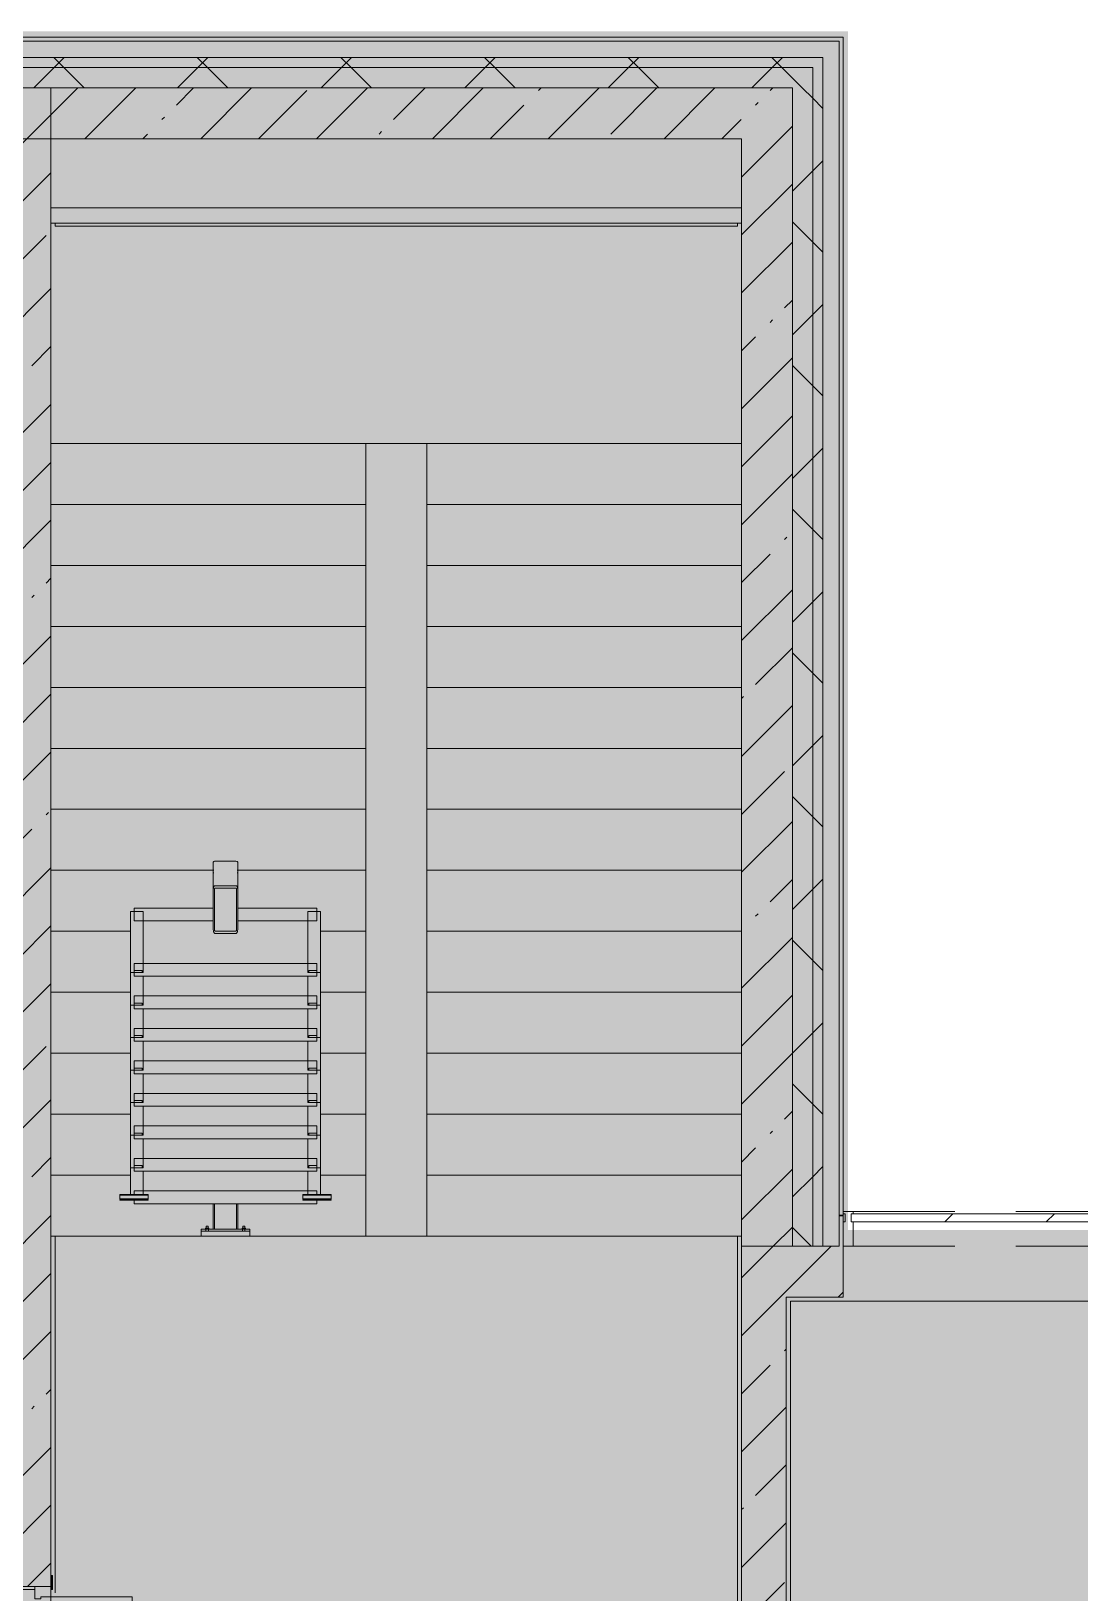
# Model space of a CAD drawing. Header units: millimetres. Extents: x 81382 to 274816, y -8553 to 29000.
# Drawn here: x 237119 to 242281, y 19695 to 27379 of the extents above; entities that cross this region are included whole.
import ezdxf

# ---------------------------------------------------------------- set-up
doc = ezdxf.new("R2010")
doc.units = ezdxf.units.MM
doc.linetypes.add('200_ШТРИХ__ш1_п0_6_', pattern=[800, 500, -300])
doc.layers.add('A-DETL-GENF-2', color=7, linetype='Continuous', lineweight=9, true_color=0xc0c0c0, transparency=0.4)
for name, color, linetype, lineweight in [('A-DETL-MBND-1', 7, '200_ШТРИХ__ш1_п0_6_', 9), ('A-GLAZ-3', 7, 'Continuous', 5), ('A-GLAZ-CWMG-2', 7, 'Continuous', 5), ('A-WALL-2', 7, 'Continuous', 5), ('I-WALL-2', 7, 'Continuous', 5)]:
    doc.layers.add(name, color=color, linetype=linetype, lineweight=lineweight)
for name, color, linetype, lineweight, true_color in [('A-DOOR-4', 7, 'Continuous', 5, 0xb7b7b7), ('A-DOOR-5', 7, 'Continuous', 5, 0xe2e2e2), ('A-DOOR-FRAM-4', 7, 'Continuous', 5, 0xe2e2e2), ('A-DOOR-FRAM-5', 7, 'Continuous', 5, 0xb7b7b7), ('A-FLOR-1', 7, 'Continuous', 5, 0xb7b7b7), ('A-GENM-1', 7, 'Continuous', 5, 0x737373), ('A-GLAZ-CWMG-3', 7, 'Continuous', 5, 0x737373), ('A-WALL-3', 7, 'Continuous', 5, 0x737373), ('A-WALL-4', 7, 'Continuous', 9, 0x737373), ('I-WALL-3', 7, 'Continuous', 5, 0x737373), ('S-STRS-3', 7, 'Continuous', 5, 0x737373)]:
    doc.layers.add(name, color=color, linetype=linetype, lineweight=lineweight, true_color=true_color)
pattern_1 = [(45, (147806.5, 0), (-353.5534, 353.5534), []), (135, (147806.5, 0), (-353.5534, -353.5534), [])]
pattern_2 = [(45, (147806.5, 0), (-285.1231, 285.1231), []), (45, (148091.6, 0), (-285.1231, 285.1231), [504.031, -100.806, 16.764, -84.042])]

# ---------------------------------------------------------------- blocks, each defined once
blk = doc.blocks.new('110_Дверь_СКБ_2Ст - Д-1_л_Лестничная клетка EIS60 2-32359692-3_6_3_птичка')
at = {"layer": 'A-DOOR-5'}
for points in [[(662.5, 1025), (612.5, 1025), (612.5, 125), (662.5, 125)], [(-587.5, 525), (-637.5, 525), (-637.5, 125), (-587.5, 125), (-587.5, 284.6)], [(712.5, -125), (712.5, 45), (697.5, 45), (697.5, -125)]]:
    blk.add_hatch(color=256, dxfattribs=at).paths.add_polyline_path(points)
h = blk.add_hatch(color=256, dxfattribs=at)
h.paths.add_polyline_path([(712.5, 125), (662.5, 125), (662.5, 75), (652.5, 75), (652.5, 45), (712.5, 45)])
h.paths.add_polyline_path([(-627.5, 45), (-627.5, 75), (-637.5, 75), (-637.5, 125), (-687.5, 125), (-687.5, 45)])
at = {"layer": 'A-DOOR-FRAM-4'}
for points in [[(-672.5, 125), (-672.5, 133), (-742.5, 133), (-742.5, 125)], [(767.5, 125), (767.5, 133), (697.5, 133), (697.5, 125)], [(-672.5, -125), (-672.5, 45), (-687.5, 45), (-687.5, -125)], [(-672.5, -133), (-672.5, -125), (-742.5, -125), (-742.5, -133)], [(767.5, -133), (767.5, -125), (697.5, -125), (697.5, -133)]]:
    blk.add_hatch(color=256, dxfattribs=at).paths.add_polyline_path(points)
at = {"layer": 'A-DOOR-4'}
for p, q in [((662.5, 1025), (612.5, 1025)), ((612.5, 1025), (612.5, 125)), ((662.5, 125), (662.5, 1025)), ((-637.5, 525), (-637.5, 125)), ((-587.5, 525), (-637.5, 525)), ((-587.5, 125), (-587.5, 525)), ((-637.5, 125), (-587.5, 125)), ((612.5, 125), (662.5, 125))]:
    blk.add_line(p, q, dxfattribs=at)
for centre, radius, start, end in [((662.5, 125), 900, 90, 180), ((-637.5, 125), 400, 360, 90)]:
    blk.add_arc(centre, radius, start, end, dxfattribs=at)
at = {"layer": 'A-DOOR-FRAM-5'}
for p, q in [((-672.5, 133), (-742.5, 133)), ((-742.5, 133), (-742.5, 125)), ((-742.5, 125), (-672.5, 125)), ((-637.5, 125), (-687.5, 125)), ((-687.5, 125), (-687.5, 45)), ((-672.5, 125), (-672.5, 133)), ((-637.5, 75), (-637.5, 125)), ((662.5, 125), (662.5, 75)), ((712.5, 125), (662.5, 125)), ((767.5, 133), (697.5, 133)), ((697.5, 133), (697.5, 125)), ((697.5, 125), (767.5, 125)), ((712.5, 45), (712.5, 125)), ((767.5, 125), (767.5, 133)), ((-687.5, 45), (-627.5, 45)), ((-672.5, 45), (-687.5, 45)), ((-687.5, 45), (-687.5, -125)), ((-672.5, -125), (-672.5, 45)), ((-627.5, 75), (-637.5, 75)), ((-627.5, 45), (-627.5, 75)), ((662.5, 75), (652.5, 75)), ((652.5, 75), (652.5, 45)), ((652.5, 45), (712.5, 45)), ((712.5, 45), (697.5, 45)), ((697.5, 45), (697.5, -125)), ((712.5, -125), (712.5, 45)), ((-672.5, -125), (-742.5, -125)), ((-742.5, -125), (-742.5, -133)), ((-742.5, -133), (-672.5, -133)), ((-687.5, -125), (-672.5, -125)), ((-672.5, -133), (-672.5, -125)), ((697.5, -125), (712.5, -125)), ((767.5, -125), (697.5, -125)), ((697.5, -125), (697.5, -133)), ((697.5, -133), (767.5, -133)), ((767.5, -133), (767.5, -125))]:
    blk.add_line(p, q, dxfattribs=at)
blk = doc.blocks.new('PNS_Панель прямоугольная - Нр_Стекло - 40мм-22855911-3_6_3_птичка')
at = {"layer": 'A-GLAZ-3'}
h = blk.add_hatch(dxfattribs=at)
h.set_pattern_fill('FP_117', color=256, style=0, pattern_type=2)
h.set_pattern_definition([(45, (-94620, -21060), (-1414.214, 1414.214), [1000, -3000]), (45, (-95620, -21560), (-1414.214, 1414.214), [3000, -1000]), (45, (-93620, -22060), (-1414.214, 1414.214), [1000, -3000])])
h.paths.add_polyline_path([(760, -40), (770, -40), (770, 0), (-770, 0), (-770, -40), (26.3, -40)])
for p, q in [((-770, 0), (770, 0)), ((760, 0), (-770, 0)), ((-760, -40), (760, -40))]:
    blk.add_line(p, q, dxfattribs=at)
blk = doc.blocks.new('Прямоугольный импост - Импост структурный с накладкой - 170мм-22855901-3_6_3_птичка')
at = {"layer": 'A-DETL-MBND-1'}
for p, q in [((93360, 21560), (93360, 21570)), ((93360, 21570), (94880, 21570)), ((93360, 21400), (94880, 21400))]:
    blk.add_line(p, q, dxfattribs=at)
blk = doc.blocks.new('Анкер клиновой - Анкер клиновой МКТ В 10-10-16_85-22193208-3_6_3_птичка')
at = {"layer": 'A-DETL-MBND-1'}
for p, q in [((122191.4, 13788), (122191.4, 13784)), ((122207.4, 13788), (122191.4, 13788)), ((122191.4, 13788), (122207.4, 13788)), ((122194.4, 13798), (122194.4, 13784)), ((122204.4, 13798), (122194.4, 13798)), ((122194.4, 13798), (122204.4, 13798)), ((122204.4, 13784), (122204.4, 13798)), ((122207.4, 13784), (122207.4, 13788))]:
    blk.add_line(p, q, dxfattribs=at)
blk = doc.blocks.new('ОМ_Полоса_Трапеция прямоугольная_Прокат_ГОСТ 103-2006 - ОМ_Полоса_Трапеция прямоугольная_Прокат_ГОСТ 103-2006-21111644-3_6_3_птичка')
at = {"layer": 'A-GENM-1'}
for p, q in [((122699.4, 15046.5), (122699.4, 15056.5)), ((122699.4, 15056.5), (122739.4, 15056.5)), ((122739.4, 15046.5), (122699.4, 15046.5)), ((122739.4, 15056.5), (122739.4, 15046.5))]:
    blk.add_line(p, q, dxfattribs=at)
blk = doc.blocks.new('ОМ_Полоса_Трапеция прямоугольная_Прокат_ГОСТ 103-2006 - ОМ_Полоса_Трапеция прямоугольная_Прокат_ГОСТ 103-2006-V80-3_6_3_птичка')
at = {"layer": 'A-GENM-1'}
for p, q in [((122699.4, 14416.5), (122699.4, 14406.5)), ((122739.4, 14416.5), (122699.4, 14416.5)), ((122699.4, 14406.5), (122739.4, 14406.5)), ((122739.4, 14406.5), (122739.4, 14416.5))]:
    blk.add_line(p, q, dxfattribs=at)
blk = doc.blocks.new('ОМ_Полоса_Трапеция прямоугольная_Прокат_ГОСТ 103-2006 - ОМ_Полоса_Трапеция прямоугольная_Прокат_ГОСТ 103-2006-V81-3_6_3_птичка')
at = {"layer": 'A-GENM-1'}
for p, q in [((122699.4, 14256.5), (122699.4, 14246.5)), ((122739.4, 14256.5), (122699.4, 14256.5)), ((122699.4, 14246.5), (122739.4, 14246.5)), ((122739.4, 14246.5), (122739.4, 14256.5))]:
    blk.add_line(p, q, dxfattribs=at)
blk = doc.blocks.new('ОМ_Полоса_Трапеция прямоугольная_Прокат_ГОСТ 103-2006 - ОМ_Полоса_Трапеция прямоугольная_Прокат_ГОСТ 103-2006-V82-3_6_3_птичка')
at = {"layer": 'A-GENM-1'}
for p, q in [((122699.4, 14096.5), (122699.4, 14086.5)), ((122739.4, 14096.5), (122699.4, 14096.5)), ((122699.4, 14086.5), (122739.4, 14086.5)), ((122739.4, 14086.5), (122739.4, 14096.5))]:
    blk.add_line(p, q, dxfattribs=at)
blk = doc.blocks.new('ОМ_Полоса_Прокат_ГОСТ 103-2006 - ОМ_Полоса_Прокат_ГОСТ 103-2006-22193251-3_6_3_птичка')
at = {"layer": 'A-GENM-1'}
for p, q in [((122809.4, 13929.5), (122669.4, 13929.5)), ((122669.4, 13929.5), (122669.4, 13926.5)), ((122669.4, 13926.5), (122809.4, 13926.5)), ((122809.4, 13926.5), (122809.4, 13929.5))]:
    blk.add_line(p, q, dxfattribs=at)
blk = doc.blocks.new('ОМ_Полоса_Прокат_ГОСТ 103-2006 - ОМ_Полоса_Прокат_ГОСТ 103-2006-22193252-3_6_3_птичка')
at = {"layer": 'A-GENM-1'}
for p, q in [((122669.4, 13954.2), (122669.4, 13950.8)), ((122809.4, 13954.2), (122669.4, 13954.2)), ((122669.4, 13950.8), (122809.4, 13950.8)), ((122669.4, 13933.9), (122669.4, 13950.8)), ((122809.4, 13933.9), (122669.4, 13933.9)), ((122809.4, 13950.8), (122809.4, 13954.2)), ((122809.4, 13950.8), (122809.4, 13933.9))]:
    blk.add_line(p, q, dxfattribs=at)
blk = doc.blocks.new('ОМ_Полоса_Трапеция прямоугольная_Прокат_ГОСТ 103-2006 - ОМ_Полоса_Трапеция прямоугольная_Прокат_ГОСТ 103-2006-21111686-3_6_3_птичка')
at = {"layer": 'A-GENM-1'}
for p, q in [((121839.4, 15056.5), (121879.4, 15056.5)), ((121839.4, 15046.5), (121839.4, 15056.5)), ((121879.4, 15046.5), (121839.4, 15046.5)), ((121879.4, 15056.5), (121879.4, 15046.5))]:
    blk.add_line(p, q, dxfattribs=at)
blk = doc.blocks.new('ОМ_Полоса_Трапеция прямоугольная_Прокат_ГОСТ 103-2006 - ОМ_Полоса_Трапеция прямоугольная_Прокат_ГОСТ 103-2006-V83-3_6_3_птичка')
at = {"layer": 'A-GENM-1'}
for p, q in [((121879.4, 14416.5), (121839.4, 14416.5)), ((121839.4, 14416.5), (121839.4, 14406.5)), ((121839.4, 14406.5), (121879.4, 14406.5)), ((121879.4, 14406.5), (121879.4, 14416.5))]:
    blk.add_line(p, q, dxfattribs=at)
blk = doc.blocks.new('ОМ_Полоса_Трапеция прямоугольная_Прокат_ГОСТ 103-2006 - ОМ_Полоса_Трапеция прямоугольная_Прокат_ГОСТ 103-2006-V84-3_6_3_птичка')
at = {"layer": 'A-GENM-1'}
for p, q in [((121879.4, 14256.5), (121839.4, 14256.5)), ((121839.4, 14256.5), (121839.4, 14246.5)), ((121839.4, 14246.5), (121879.4, 14246.5)), ((121879.4, 14246.5), (121879.4, 14256.5))]:
    blk.add_line(p, q, dxfattribs=at)
blk = doc.blocks.new('ОМ_Полоса_Трапеция прямоугольная_Прокат_ГОСТ 103-2006 - ОМ_Полоса_Трапеция прямоугольная_Прокат_ГОСТ 103-2006-V85-3_6_3_птичка')
at = {"layer": 'A-GENM-1'}
for p, q in [((121879.4, 14096.5), (121839.4, 14096.5)), ((121839.4, 14096.5), (121839.4, 14086.5)), ((121839.4, 14086.5), (121879.4, 14086.5)), ((121879.4, 14086.5), (121879.4, 14096.5))]:
    blk.add_line(p, q, dxfattribs=at)
blk = doc.blocks.new('ОМ_Полоса_Прокат_ГОСТ 103-2006 - ОМ_Полоса_Прокат_ГОСТ 103-2006-22193295-3_6_3_птичка')
at = {"layer": 'A-GENM-1'}
for p, q in [((121909.4, 13929.5), (121769.4, 13929.5)), ((121769.4, 13929.5), (121769.4, 13926.5)), ((121769.4, 13926.5), (121909.4, 13926.5)), ((121909.4, 13926.5), (121909.4, 13929.5))]:
    blk.add_line(p, q, dxfattribs=at)
blk = doc.blocks.new('ОМ_Полоса_Прокат_ГОСТ 103-2006 - ОМ_Полоса_Прокат_ГОСТ 103-2006-22193296-3_6_3_птичка')
at = {"layer": 'A-GENM-1'}
for p, q in [((121909.4, 13954.2), (121769.4, 13954.2)), ((121769.4, 13954.2), (121769.4, 13950.8)), ((121769.4, 13950.8), (121909.4, 13950.8)), ((121769.4, 13933.9), (121769.4, 13950.8)), ((121909.4, 13933.9), (121769.4, 13933.9)), ((121909.4, 13950.8), (121909.4, 13954.2)), ((121909.4, 13950.8), (121909.4, 13933.9))]:
    blk.add_line(p, q, dxfattribs=at)
blk = doc.blocks.new('ОМ_Нижняя опорная пятка1 - ОМ_Нижняя опорная пятка-21111576-3_6_3_птичка')
at = {"layer": 'A-DETL-MBND-1'}
for p, q in [((-96, -10), (-96, 0)), ((-84, -10), (-84, 0)), ((84, -10), (84, 0)), ((96, -10), (96, 0))]:
    blk.add_line(p, q, dxfattribs=at)
blk = doc.blocks.new('ОМ_Труба_ГОСТ 8639-82 - ОМ_Труба_ГОСТ 8639-82-21111694-3_6_3_птичка')
at = {"layer": 'A-GENM-1'}
for p, q in [((122229.4, 15590.5), (122229.4, 15456.5)), ((122238.4, 15595.1), (122340.4, 15595.1)), ((122349.4, 15456.5), (122349.4, 15590.5)), ((122229.4, 15256.4), (122229.4, 15456.5)), ((122235.4, 15456.5), (122235.4, 15256.4)), ((122238.4, 15474.2), (122340.4, 15474.2)), ((122340.4, 15462.4), (122238.4, 15462.4)), ((122343.4, 15256.4), (122343.4, 15456.5)), ((122349.4, 15456.5), (122349.4, 15256.4)), ((122238.4, 15250.5), (122340.4, 15250.5)), ((122340.4, 15238.8), (122238.4, 15238.8))]:
    blk.add_line(p, q, dxfattribs=at)
at = {"layer": 'A-GENM-1', "flags": 128}
for points in [[(122229.4, 15456.5), (122229.6, 15460), (122230.1, 15463.3), (122231, 15466.3), (122232.1, 15469), (122233.4, 15471.2), (122235, 15472.8), (122236.7, 15473.8), (122238.4, 15474.2)], [(122238.4, 15462.4), (122237.9, 15462.3), (122237.3, 15461.9), (122236.8, 15461.4), (122236.3, 15460.7), (122235.9, 15459.8), (122235.7, 15458.8), (122235.5, 15457.7), (122235.4, 15456.5)], [(122340.4, 15474.2), (122342.2, 15473.8), (122343.9, 15472.8), (122345.4, 15471.2), (122346.8, 15469), (122347.9, 15466.3), (122348.8, 15463.3), (122349.3, 15460), (122349.4, 15456.5)], [(122343.4, 15456.5), (122343.4, 15457.7), (122343.2, 15458.8), (122342.9, 15459.8), (122342.6, 15460.7), (122342.1, 15461.4), (122341.6, 15461.9), (122341, 15462.3), (122340.4, 15462.4)], [(122238.4, 15238.8), (122236.7, 15239.1), (122235, 15240.1), (122233.4, 15241.8), (122232.1, 15243.9), (122231, 15246.6), (122230.1, 15249.7), (122229.6, 15253), (122229.4, 15256.4)], [(122235.4, 15256.4), (122235.5, 15255.3), (122235.7, 15254.2), (122235.9, 15253.2), (122236.3, 15252.3), (122236.8, 15251.5), (122237.3, 15251), (122237.9, 15250.7), (122238.4, 15250.5)], [(122349.4, 15256.4), (122349.3, 15253), (122348.8, 15249.7), (122347.9, 15246.6), (122346.8, 15243.9), (122345.4, 15241.8), (122343.9, 15240.1), (122342.2, 15239.1), (122340.4, 15238.8)], [(122340.4, 15250.5), (122341, 15250.7), (122341.6, 15251), (122342.1, 15251.5), (122342.6, 15252.3), (122342.9, 15253.2), (122343.2, 15254.2), (122343.4, 15255.3), (122343.4, 15256.4)]]:
    blk.add_lwpolyline(points, dxfattribs=at)
at = {"layer": 'A-GENM-1'}
for centre, major_axis, start_param, end_param in [((122238.4, 15590.5), (9, 0), 1.570796, 3.141593), ((122238.4, 15538.5), (9, 0), 3.141593, 3.665191), ((122340.4, 15590.5), (9, 0), 0, 1.570796), ((122340.4, 15538.5), (-9, 0), 2.617994, 3.141593)]:
    blk.add_ellipse(centre, major_axis=major_axis, ratio=0.509802, start_param=start_param, end_param=end_param, dxfattribs=at)
blk = doc.blocks.new('ОМ_Уголок_ГОСТ 8509-93 - ОМ_Уголок_ГОСТ 8509-93-22194532-3_6_3_птичка')
at = {"layer": 'A-GENM-1'}
for p, q in [((0, 45.2), (0, -17.8)), ((390, 45.2), (0, 45.2)), ((900, 45.2), (510, 45.2)), ((900, -17.8), (900, 45.2)), ((0, -17.8), (390, -17.8)), ((510, -17.8), (900, -17.8))]:
    blk.add_line(p, q, dxfattribs=at)
blk = doc.blocks.new('ОМ_Уголок_ГОСТ 8509-93 - ОМ_Уголок_ГОСТ 8509-93-V86-3_6_3_птичка')
at = {"layer": 'A-GENM-1'}
for p, q in [((0, 45.2), (0, -17.8)), ((900, 45.2), (0, 45.2)), ((900, -17.8), (900, 45.2)), ((0, -17.8), (900, -17.8))]:
    blk.add_line(p, q, dxfattribs=at)
blk = doc.blocks.new('ОМ_Уголок_ГОСТ 8509-93 - ОМ_Уголок_ГОСТ 8509-93-22194533-3_6_3_птичка')
at = {"layer": 'A-GENM-1'}
for p, q in [((0, 45.2), (0, -17.8)), ((300, 45.2), (0, 45.2)), ((300, -17.8), (300, 45.2)), ((0, -17.8), (300, -17.8))]:
    blk.add_line(p, q, dxfattribs=at)
blk = doc.blocks.new('ОМ_Уголок_ГОСТ 8509-93 - ОМ_Уголок_ГОСТ 8509-93-V87-3_6_3_птичка')
at = {"layer": 'A-GENM-1'}
for p, q in [((0, 45.2), (0, -17.8)), ((142.2, 45.2), (0, 45.2)), ((0, -17.8), (160, -17.8))]:
    blk.add_line(p, q, dxfattribs=at)
blk = doc.blocks.new('ОМ_Уголок_ГОСТ 8509-93 - ОМ_Уголок_ГОСТ 8509-93-V88-3_6_3_птичка')
at = {"layer": 'A-GENM-1'}
for p, q in [((300, 45.2), (157.8, 45.2)), ((300, -17.8), (300, 45.2)), ((140, -17.8), (300, -17.8))]:
    blk.add_line(p, q, dxfattribs=at)
blk = doc.blocks.new('ОМ_Уголок_ГОСТ 8509-93 - ОМ_Уголок_ГОСТ 8509-93-V89-3_6_3_птичка')
at = {"layer": 'A-GENM-1'}
for p, q in [((0, 45.2), (0, 27.8)), ((900, 45.2), (0, 45.2)), ((0, 7.4), (0, -17.8)), ((900, 27.8), (900, 45.2)), ((900, -17.8), (900, 7.4)), ((0, -17.8), (900, -17.8))]:
    blk.add_line(p, q, dxfattribs=at)
blk = doc.blocks.new('ОМ_Уголок_ГОСТ 8509-93 - ОМ_Уголок_ГОСТ 8509-93-V90-3_6_3_птичка')
at = {"layer": 'A-GENM-1'}
for p, q in [((0, 45.2), (0, -17.8)), ((7.4, 45.2), (0, 45.2)), ((142.2, 45.2), (27.8, 45.2)), ((0, -17.8), (7.4, -17.8)), ((27.8, -17.8), (160, -17.8))]:
    blk.add_line(p, q, dxfattribs=at)
blk = doc.blocks.new('ОМ_Уголок_ГОСТ 8509-93 - ОМ_Уголок_ГОСТ 8509-93-V91-3_6_3_птичка')
at = {"layer": 'A-GENM-1'}
for p, q in [((272.2, 45.2), (157.8, 45.2)), ((300, 45.2), (292.6, 45.2)), ((300, -17.8), (300, 45.2)), ((140, -17.8), (272.2, -17.8)), ((292.6, -17.8), (300, -17.8))]:
    blk.add_line(p, q, dxfattribs=at)
blk = doc.blocks.new('ОМ_Труба_ГОСТ 8639-82 - ОМ_Труба_ГОСТ 8639-82-21111710-3_6_3_птичка')
at = {"layer": 'A-DETL-MBND-1'}
for p, q in [((122229.4, 13908.7), (122229.4, 13784)), ((122235.4, 13908.7), (122235.4, 13784)), ((122343.4, 13908.7), (122343.4, 13784)), ((122349.4, 13784), (122349.4, 13908.7))]:
    blk.add_line(p, q, dxfattribs=at)
blk = doc.blocks.new('ОМ_Уголок_ГОСТ 8510-86 - ОМ_Уголок_ГОСТ 8510-86-21111720-3_6_3_птичка')
at = {"layer": 'A-DETL-MBND-1'}
for p, q in [((0, 34), (0, 0)), ((0, 10), (240, 10)), ((0, 0), (240, 0)), ((240, 0), (240, 34))]:
    blk.add_line(p, q, dxfattribs=at)
blk = doc.blocks.new('Прямоугольный импост - Импост структурный с накладкой - 170мм-22854979-3_6_3_птичка')
at = {"layer": 'A-GLAZ-CWMG-2'}
for p, q in [((-50, 81), (-50, 40)), ((-50, 40), (-40, 40)), ((-40, 0), (-50, 0)), ((-50, 0), (-50, -10)), ((-40, 40), (-40, 0)), ((-50, -10), (-23, -10))]:
    blk.add_line(p, q, dxfattribs=at)
at = {"layer": 'A-GLAZ-CWMG-3'}
for p, q in [((0, 160), (-50, 160)), ((-50, 160), (-50, 81)), ((0, 40), (0, 160)), ((-10, 0), (-10, 40)), ((-10, 40), (0, 40)), ((0, 0), (-10, 0)), ((0, -10), (0, 0)), ((-23, -10), (0, -10))]:
    blk.add_line(p, q, dxfattribs=at)
blk = doc.blocks.new('Зашивка приборов отопления39 - Зашивка приборов отопления-33325432-3_6_3_птичка')
at = {"layer": 'A-WALL-3'}
for p, q in [((120704.7, 17931.2), (124104.7, 17931.2)), ((124104.7, 17931.2), (120704.7, 17931.2)), ((120704.7, 17856.2), (124104.7, 17856.2))]:
    blk.add_line(p, q, dxfattribs=at)

msp = doc.modelspace()

# ---------------------------------------------------------------- hatches: boundary and pattern name
at = {"layer": 'A-DETL-GENF-2'}
msp.add_hatch(color=256, dxfattribs=at).paths.add_polyline_path([(272158.8, -258), (273039.5, -258), (273039.5, 21479), (241139.5, 21479), (241139.5, 27379), (232376.5, 27379), (232376.5, 10208.3), (237016.5, 10208.3), (237016.5, -258), (271243.4, -258)])
at = {"layer": 'A-WALL-2'}
h = msp.add_hatch(dxfattribs=at)
h.set_pattern_fill('FP_67', color=256, style=0, pattern_type=2)
h.set_pattern_definition(pattern_1)
h.paths.add_polyline_path([(240966.5, 27200), (241016.5, 27200), (241016.5, 27250), (232376.5, 27250), (232376.5, 27200), (240122.1, 27200)])
h = msp.add_hatch(dxfattribs=at)
h.set_pattern_fill('FP_67', color=256, style=0, pattern_type=2)
h.set_pattern_definition(pattern_1)
h.paths.add_polyline_path([(240866.5, 27100), (240966.5, 27100), (240966.5, 27200), (232376.5, 27200), (232376.5, 27100), (240122.1, 27100)])
h = msp.add_hatch(dxfattribs=at)
h.set_pattern_fill('FP_67', color=256, style=0, pattern_type=2)
h.set_pattern_definition(pattern_1)
h.paths.add_polyline_path([(241016.5, 21400), (241016.5, 27200), (240966.5, 27200), (240966.5, 21400)])
h = msp.add_hatch(dxfattribs=at)
h.set_pattern_fill('FP_67', color=256, style=0, pattern_type=2)
h.set_pattern_definition(pattern_1)
h.paths.add_polyline_path([(240866.5, 21400), (240966.5, 21400), (240966.5, 27100), (240866.5, 27100), (240866.5, 21479)])
h = msp.add_hatch(dxfattribs=at)
h.set_pattern_fill('FP_67', color=256, style=0, pattern_type=2)
h.set_pattern_definition(pattern_1)
h.paths.add_polyline_path([(272886.5, 21400), (273036.5, 21400), (273036.5, 21479), (267956.7, 21479), (267956.7, 21400), (272636.5, 21400)])
h.paths.add_polyline_path([(267056.7, 21400), (267056.7, 21479), (265706.9, 21479), (265706.9, 21400), (265751.4, 21400)])
h.paths.add_polyline_path([(256598.1, 21400), (256856.9, 21400), (256856.9, 21479), (255556.9, 21479), (255556.9, 21400)])
h.paths.add_polyline_path([(254656.9, 21400), (254656.9, 21479), (253356.7, 21479), (253356.7, 21400), (253856.5, 21400)])
h.paths.add_polyline_path([(241116.5, 21400), (241116.5, 21550), (241096.5, 21550), (241096.5, 21400), (241110.6, 21400)])
h.paths.add_polyline_path([(257756.9, 21400), (259056.5, 21400), (259056.5, 21479), (257756.9, 21479)])
h.paths.add_polyline_path([(261356.5, 21400), (262506.9, 21400), (262506.9, 21479), (261356.5, 21479)])
h.paths.add_polyline_path([(264806.9, 21400), (264806.9, 21479), (263936.9, 21479), (263936.9, 21400)])
h.paths.add_polyline_path([(244416.5, 21400), (248956.5, 21400), (248956.5, 21479), (244416.5, 21479)])
h.paths.add_polyline_path([(252456.7, 21400), (252456.7, 21479), (251256.5, 21479), (251256.5, 21400)])
at = {"layer": 'I-WALL-2'}
h = msp.add_hatch(dxfattribs=at)
h.set_pattern_fill('FP_63', color=256, style=0, pattern_type=2)
h.set_pattern_definition(pattern_2)
h.paths.add_polyline_path([(240616.5, 26850), (240616.5, 27100), (236941.5, 27100), (236941.5, 26850), (240122.1, 26850)])
h = msp.add_hatch(dxfattribs=at)
h.set_pattern_fill('FP_63', color=256, style=0, pattern_type=2)
h.set_pattern_definition(pattern_2)
h.paths.add_polyline_path([(237216.5, 17270), (237216.5, 18325), (236966.5, 18325), (236966.5, 17270), (237016.5, 17270)])
h.paths.add_polyline_path([(236966.5, 19725), (237216.5, 19725), (237216.5, 27100), (236966.5, 27100), (236966.5, 19750)])
h = msp.add_hatch(dxfattribs=at)
h.set_pattern_fill('FP_63', color=256, style=0, pattern_type=2)
h.set_pattern_definition(pattern_2)
h.paths.add_polyline_path([(240616.5, 21400), (240866.5, 21400), (240866.5, 27100), (240616.5, 27100), (240616.5, 21479)])
h = msp.add_hatch(dxfattribs=at)
h.set_pattern_fill('FP_63', color=256, style=0, pattern_type=2)
h.set_pattern_definition(pattern_2)
h.paths.add_polyline_path([(240836.5, 17270), (240836.5, 21400), (240616.5, 21400), (240616.5, 17270)])
h = msp.add_hatch(dxfattribs=at)
h.set_pattern_fill('FP_63', color=256, style=0, pattern_type=2)
h.set_pattern_definition(pattern_2)
h.paths.add_polyline_path([(247444.8, 21150), (248386.5, 21150), (248386.5, 21400), (244416.5, 21400), (244416.5, 21150)])
h.paths.add_polyline_path([(241037.5, 21150), (241116.5, 21150), (241116.5, 21400), (240836.5, 21400), (240836.5, 21150), (241019.1, 21150)])

# ---------------------------------------------------------------- linework, layer by layer
at = {"layer": 'A-FLOR-1'}
for p, q in [((237236.5, 26435), (237236.5, 26420)), ((240596.5, 26420), (240596.5, 26435)), ((237236.5, 26420), (240596.5, 26420)), ((240616.5, 21450), (237216.5, 21450)), ((237237.5, 21450), (237237.5, 19694.6)), ((240596.5, 17870), (240596.5, 21450)), ((240856.5, 21130), (240856.5, 13628)), ((242686.5, 21130), (240856.5, 21130))]:
    msp.add_line(p, q, dxfattribs=at)
at = {"layer": 'A-WALL-3'}
for p, q in [((241116.5, 27350), (228156.5, 27350)), ((241116.5, 21400), (241116.5, 27350)), ((228456.5, 27100), (240616.5, 27100))]:
    msp.add_line(p, q, dxfattribs=at)
at = {"layer": 'A-WALL-4'}
for p, q in [((241096.5, 27330), (228156.5, 27330)), ((241096.5, 21400), (241096.5, 27330)), ((241016.5, 27250), (228156.5, 27250)), ((241016.5, 21400), (241016.5, 27250)), ((240966.5, 27200), (228156.5, 27200)), ((240966.5, 21400), (240966.5, 27200)), ((240866.5, 21400), (240866.5, 27100)), ((241116.5, 21553), (241096.5, 21553)), ((241116.5, 21550), (241096.5, 21550)), ((240866.5, 21400), (241096.5, 21400))]:
    msp.add_line(p, q, dxfattribs=at)
at = {"layer": 'I-WALL-3'}
for p, q in [((240616.5, 27100), (236941.5, 27100)), ((237216.5, 19780), (237216.5, 27100)), ((240866.5, 27100), (240616.5, 27100)), ((236941.5, 26850), (240616.5, 26850)), ((240616.5, 26850), (240616.5, 17850)), ((240866.5, 21400), (240616.5, 21400)), ((241116.5, 21150), (241116.5, 21400)), ((240836.5, 21150), (241116.5, 21150)), ((240836.5, 13628), (240836.5, 21150))]:
    msp.add_line(p, q, dxfattribs=at)
at = {"layer": 'S-STRS-3'}
for p, q in [((237216.5, 25350), (238766.5, 25350)), ((237216.5, 25350), (238766.5, 25350)), ((238766.5, 25350), (239066.5, 25350)), ((238766.5, 25050), (238766.5, 25350)), ((240616.5, 25350), (239066.5, 25350)), ((239066.5, 25350), (239066.5, 25050)), ((240616.5, 25350), (239066.5, 25350)), ((237216.5, 25050), (238766.5, 25050)), ((237216.5, 25050), (238766.5, 25050)), ((238766.5, 24750), (238766.5, 25050)), ((239066.5, 25050), (239066.5, 24750)), ((240616.5, 25050), (239066.5, 25050)), ((240616.5, 25050), (239066.5, 25050)), ((237216.5, 24750), (238766.5, 24750)), ((237216.5, 24750), (238766.5, 24750)), ((238766.5, 24450), (238766.5, 24750)), ((239066.5, 24750), (239066.5, 24450)), ((240616.5, 24750), (239066.5, 24750)), ((240616.5, 24750), (239066.5, 24750)), ((237216.5, 24450), (238766.5, 24450)), ((237216.5, 24450), (238766.5, 24450)), ((238766.5, 24150), (238766.5, 24450)), ((239066.5, 24450), (239066.5, 24150)), ((240616.5, 24450), (239066.5, 24450)), ((240616.5, 24450), (239066.5, 24450)), ((237216.5, 24150), (238766.5, 24150)), ((237216.5, 24150), (238766.5, 24150)), ((238766.5, 23850), (238766.5, 24150)), ((239066.5, 24150), (239066.5, 23850)), ((240616.5, 24150), (239066.5, 24150)), ((240616.5, 24150), (239066.5, 24150)), ((237216.5, 23850), (238766.5, 23850)), ((237216.5, 23850), (238766.5, 23850)), ((238766.5, 23550), (238766.5, 23850)), ((239066.5, 23850), (239066.5, 23550)), ((240616.5, 23850), (239066.5, 23850)), ((240616.5, 23850), (239066.5, 23850)), ((237216.5, 23550), (238766.5, 23550)), ((237216.5, 23550), (238766.5, 23550)), ((238766.5, 23250), (238766.5, 23550)), ((239066.5, 23550), (239066.5, 23250)), ((240616.5, 23550), (239066.5, 23550)), ((240616.5, 23550), (239066.5, 23550)), ((237216.5, 23250), (238018.8, 23250)), ((237216.5, 23250), (238018.8, 23250)), ((238132.5, 23250), (238766.5, 23250)), ((238132.5, 23250), (238766.5, 23250)), ((238766.5, 22950), (238766.5, 23250)), ((239066.5, 23250), (239066.5, 22950)), ((240616.5, 23250), (239066.5, 23250)), ((240616.5, 23250), (239066.5, 23250)), ((237216.5, 22950), (237607.8, 22950)), ((237216.5, 22950), (237607.8, 22950)), ((238543.4, 22950), (238766.5, 22950)), ((238543.4, 22950), (238766.5, 22950)), ((238766.5, 22650), (238766.5, 22950)), ((239066.5, 22950), (239066.5, 22650)), ((240616.5, 22950), (239066.5, 22950)), ((240616.5, 22950), (239066.5, 22950)), ((237216.5, 22650), (237607.8, 22650)), ((237216.5, 22650), (237607.8, 22650)), ((238543.4, 22650), (238766.5, 22650)), ((238543.4, 22650), (238766.5, 22650)), ((238766.5, 22350), (238766.5, 22650)), ((239066.5, 22650), (239066.5, 22350)), ((240616.5, 22650), (239066.5, 22650)), ((240616.5, 22650), (239066.5, 22650)), ((237216.5, 22350), (237607.8, 22350)), ((237216.5, 22350), (237607.8, 22350)), ((238543.4, 22350), (238766.5, 22350)), ((238543.4, 22350), (238766.5, 22350)), ((238766.5, 22050), (238766.5, 22350)), ((239066.5, 22350), (239066.5, 22050)), ((240616.5, 22350), (239066.5, 22350)), ((240616.5, 22350), (239066.5, 22350)), ((237216.5, 22050), (237607.8, 22050)), ((237216.5, 22050), (237607.8, 22050)), ((238543.4, 22050), (238766.5, 22050)), ((238543.4, 22050), (238766.5, 22050)), ((238766.5, 21750), (238766.5, 22050)), ((239066.5, 22050), (239066.5, 21750)), ((240616.5, 22050), (239066.5, 22050)), ((240616.5, 22050), (239066.5, 22050)), ((237216.5, 21750), (237607.8, 21750)), ((237216.5, 21750), (237607.8, 21750)), ((238543.4, 21750), (238766.5, 21750)), ((238543.4, 21750), (238766.5, 21750)), ((238766.5, 21450), (238766.5, 21750)), ((239066.5, 21750), (239066.5, 21450)), ((240616.5, 21750), (239066.5, 21750)), ((240616.5, 21750), (239066.5, 21750)), ((240616.5, 21450), (239066.5, 21450))]:
    msp.add_line(p, q, dxfattribs=at)

# ---------------------------------------------------------------- block references
at = {"layer": 'A-DETL-MBND-1'}
for name, p in [('ОМ_Труба_ГОСТ 8639-82 - ОМ_Труба_ГОСТ 8639-82-21111710-3_6_3_птичка', (115786.2, 7700)), ('Прямоугольный импост - Импост структурный с накладкой - 170мм-22855901-3_6_3_птичка', (147806.5, 0)), ('Анкер клиновой - Анкер клиновой МКТ В 10-10-16_85-22193208-3_6_3_птичка', (115786.2, 7700)), ('ОМ_Нижняя опорная пятка1 - ОМ_Нижняя опорная пятка-21111576-3_6_3_птичка', (238075.6, 21484)), ('Анкер клиновой - Анкер клиновой МКТ В 10-10-16_85-22193208-3_6_3_птичка', (115966.2, 7700))]:
    msp.add_blockref(name, p, dxfattribs=at)
at = {"layer": 'A-DETL-MBND-1', "extrusion": (0, 0, -1), "rotation": 180}
msp.add_blockref('ОМ_Уголок_ГОСТ 8510-86 - ОМ_Уголок_ГОСТ 8510-86-21111720-3_6_3_птичка', (-237955.6, 21484), dxfattribs=at)
at = {"layer": 'A-DOOR-4', "rotation": 269.9999999999998}
msp.add_blockref('110_Дверь_СКБ_2Ст - Д-1_л_Лестничная клетка EIS60 2-32359692-3_6_3_птичка', (237091.5, 19037.5), dxfattribs=at)
at = {"layer": 'A-GENM-1'}
for name, p in [('ОМ_Труба_ГОСТ 8639-82 - ОМ_Труба_ГОСТ 8639-82-21111694-3_6_3_птичка', (115786.2, 7700)), ('ОМ_Полоса_Трапеция прямоугольная_Прокат_ГОСТ 103-2006 - ОМ_Полоса_Трапеция прямоугольная_Прокат_ГОСТ 103-2006-21111686-3_6_3_птичка', (115786.2, 7700)), ('ОМ_Полоса_Трапеция прямоугольная_Прокат_ГОСТ 103-2006 - ОМ_Полоса_Трапеция прямоугольная_Прокат_ГОСТ 103-2006-21111644-3_6_3_птичка', (115786.2, 7700)), ('ОМ_Полоса_Трапеция прямоугольная_Прокат_ГОСТ 103-2006 - ОМ_Полоса_Трапеция прямоугольная_Прокат_ГОСТ 103-2006-21111686-3_6_3_птичка', (115786.2, 7540)), ('ОМ_Полоса_Трапеция прямоугольная_Прокат_ГОСТ 103-2006 - ОМ_Полоса_Трапеция прямоугольная_Прокат_ГОСТ 103-2006-21111644-3_6_3_птичка', (115786.2, 7540)), ('ОМ_Полоса_Трапеция прямоугольная_Прокат_ГОСТ 103-2006 - ОМ_Полоса_Трапеция прямоугольная_Прокат_ГОСТ 103-2006-21111686-3_6_3_птичка', (115786.2, 7380)), ('ОМ_Полоса_Трапеция прямоугольная_Прокат_ГОСТ 103-2006 - ОМ_Полоса_Трапеция прямоугольная_Прокат_ГОСТ 103-2006-21111644-3_6_3_птичка', (115786.2, 7380)), ('ОМ_Полоса_Трапеция прямоугольная_Прокат_ГОСТ 103-2006 - ОМ_Полоса_Трапеция прямоугольная_Прокат_ГОСТ 103-2006-21111686-3_6_3_птичка', (115786.2, 7220)), ('ОМ_Полоса_Трапеция прямоугольная_Прокат_ГОСТ 103-2006 - ОМ_Полоса_Трапеция прямоугольная_Прокат_ГОСТ 103-2006-21111644-3_6_3_птичка', (115786.2, 7220)), ('ОМ_Полоса_Трапеция прямоугольная_Прокат_ГОСТ 103-2006 - ОМ_Полоса_Трапеция прямоугольная_Прокат_ГОСТ 103-2006-V83-3_6_3_птичка', (115786.2, 7700)), ('ОМ_Полоса_Трапеция прямоугольная_Прокат_ГОСТ 103-2006 - ОМ_Полоса_Трапеция прямоугольная_Прокат_ГОСТ 103-2006-V80-3_6_3_птичка', (115786.2, 7700)), ('ОМ_Полоса_Трапеция прямоугольная_Прокат_ГОСТ 103-2006 - ОМ_Полоса_Трапеция прямоугольная_Прокат_ГОСТ 103-2006-V84-3_6_3_птичка', (115786.2, 7700)), ('ОМ_Полоса_Трапеция прямоугольная_Прокат_ГОСТ 103-2006 - ОМ_Полоса_Трапеция прямоугольная_Прокат_ГОСТ 103-2006-V81-3_6_3_птичка', (115786.2, 7700)), ('ОМ_Полоса_Трапеция прямоугольная_Прокат_ГОСТ 103-2006 - ОМ_Полоса_Трапеция прямоугольная_Прокат_ГОСТ 103-2006-V85-3_6_3_птичка', (115786.2, 7700)), ('ОМ_Полоса_Трапеция прямоугольная_Прокат_ГОСТ 103-2006 - ОМ_Полоса_Трапеция прямоугольная_Прокат_ГОСТ 103-2006-V82-3_6_3_птичка', (115786.2, 7700)), ('ОМ_Полоса_Прокат_ГОСТ 103-2006 - ОМ_Полоса_Прокат_ГОСТ 103-2006-22193296-3_6_3_птичка', (115786.2, 7700)), ('ОМ_Полоса_Прокат_ГОСТ 103-2006 - ОМ_Полоса_Прокат_ГОСТ 103-2006-22193295-3_6_3_птичка', (115786.2, 7700)), ('ОМ_Полоса_Прокат_ГОСТ 103-2006 - ОМ_Полоса_Прокат_ГОСТ 103-2006-22193252-3_6_3_птичка', (115786.2, 7700)), ('ОМ_Полоса_Прокат_ГОСТ 103-2006 - ОМ_Полоса_Прокат_ГОСТ 103-2006-22193251-3_6_3_птичка', (115786.2, 7700))]:
    msp.add_blockref(name, p, dxfattribs=at)
at = {"layer": 'A-GENM-1', "extrusion": (0, 0, -1)}
for name, p, rotation in [('ОМ_Уголок_ГОСТ 8509-93 - ОМ_Уголок_ГОСТ 8509-93-22194532-3_6_3_птичка', (-237625.6, 23046.5), 180), ('ОМ_Уголок_ГОСТ 8509-93 - ОМ_Уголок_ГОСТ 8509-93-22194533-3_6_3_птичка', (-237625.6, 22746.5), 90.00000000000064), ('ОМ_Уголок_ГОСТ 8509-93 - ОМ_Уголок_ГОСТ 8509-93-22194533-3_6_3_птичка', (-238525.6, 23046.5), 270.0000000000008), ('ОМ_Уголок_ГОСТ 8509-93 - ОМ_Уголок_ГОСТ 8509-93-V87-3_6_3_птичка', (-237625.6, 22586.5), 90.00000000000064), ('ОМ_Уголок_ГОСТ 8509-93 - ОМ_Уголок_ГОСТ 8509-93-V88-3_6_3_птичка', (-238525.6, 22886.5), 270.0000000000008), ('ОМ_Уголок_ГОСТ 8509-93 - ОМ_Уголок_ГОСТ 8509-93-V87-3_6_3_птичка', (-237625.6, 22426.5), 90.00000000000064), ('ОМ_Уголок_ГОСТ 8509-93 - ОМ_Уголок_ГОСТ 8509-93-V88-3_6_3_птичка', (-238525.6, 22726.5), 270.0000000000008), ('ОМ_Уголок_ГОСТ 8509-93 - ОМ_Уголок_ГОСТ 8509-93-V87-3_6_3_птичка', (-237625.6, 22266.5), 90.00000000000064), ('ОМ_Уголок_ГОСТ 8509-93 - ОМ_Уголок_ГОСТ 8509-93-V88-3_6_3_птичка', (-238525.6, 22566.5), 270.0000000000008), ('ОМ_Уголок_ГОСТ 8509-93 - ОМ_Уголок_ГОСТ 8509-93-V87-3_6_3_птичка', (-237625.6, 22106.5), 90.00000000000064), ('ОМ_Уголок_ГОСТ 8509-93 - ОМ_Уголок_ГОСТ 8509-93-V88-3_6_3_птичка', (-238525.6, 22406.5), 270.0000000000008), ('ОМ_Уголок_ГОСТ 8509-93 - ОМ_Уголок_ГОСТ 8509-93-V87-3_6_3_птичка', (-237625.6, 21946.5), 90.00000000000064), ('ОМ_Уголок_ГОСТ 8509-93 - ОМ_Уголок_ГОСТ 8509-93-V88-3_6_3_птичка', (-238525.6, 22246.5), 270.0000000000008), ('ОМ_Уголок_ГОСТ 8509-93 - ОМ_Уголок_ГОСТ 8509-93-V87-3_6_3_птичка', (-237625.6, 21786.5), 90.00000000000064), ('ОМ_Уголок_ГОСТ 8509-93 - ОМ_Уголок_ГОСТ 8509-93-V88-3_6_3_птичка', (-238525.6, 22086.5), 270.0000000000008), ('ОМ_Уголок_ГОСТ 8509-93 - ОМ_Уголок_ГОСТ 8509-93-V90-3_6_3_птичка', (-237625.6, 21626.5), 90.00000000000064), ('ОМ_Уголок_ГОСТ 8509-93 - ОМ_Уголок_ГОСТ 8509-93-V91-3_6_3_птичка', (-238525.6, 21926.5), 270.0000000000008)]:
    msp.add_blockref(name, p, dxfattribs=dict(at, rotation=rotation))
for name, p in [('ОМ_Уголок_ГОСТ 8509-93 - ОМ_Уголок_ГОСТ 8509-93-V86-3_6_3_птичка', (-238525.6, 22746.5)), ('ОМ_Уголок_ГОСТ 8509-93 - ОМ_Уголок_ГОСТ 8509-93-V86-3_6_3_птичка', (-238525.6, 22586.5)), ('ОМ_Уголок_ГОСТ 8509-93 - ОМ_Уголок_ГОСТ 8509-93-V86-3_6_3_птичка', (-238525.6, 22426.5)), ('ОМ_Уголок_ГОСТ 8509-93 - ОМ_Уголок_ГОСТ 8509-93-V86-3_6_3_птичка', (-238525.6, 22266.5)), ('ОМ_Уголок_ГОСТ 8509-93 - ОМ_Уголок_ГОСТ 8509-93-V86-3_6_3_птичка', (-238525.6, 22106.5)), ('ОМ_Уголок_ГОСТ 8509-93 - ОМ_Уголок_ГОСТ 8509-93-V86-3_6_3_птичка', (-238525.6, 21946.5)), ('ОМ_Уголок_ГОСТ 8509-93 - ОМ_Уголок_ГОСТ 8509-93-V86-3_6_3_птичка', (-238525.6, 21786.5)), ('ОМ_Уголок_ГОСТ 8509-93 - ОМ_Уголок_ГОСТ 8509-93-V89-3_6_3_птичка', (-238525.6, 21626.5))]:
    msp.add_blockref(name, p, dxfattribs=at)
at = {"layer": 'A-GLAZ-3'}
msp.add_blockref('PNS_Панель прямоугольная - Нр_Стекло - 40мм-22855911-3_6_3_птичка', (241926.5, 21560), dxfattribs=at)
at = {"layer": 'A-GLAZ-CWMG-2', "rotation": 180}
msp.add_blockref('Прямоугольный импост - Импост структурный с накладкой - 170мм-22854979-3_6_3_птичка', (241116.5, 21560), dxfattribs=at)
at = {"layer": 'A-WALL-3'}
msp.add_blockref('Зашивка приборов отопления39 - Зашивка приборов отопления-33325432-3_6_3_птичка', (116511.8, 8578.8), dxfattribs=at)

doc.saveas('drawing.dxf')
